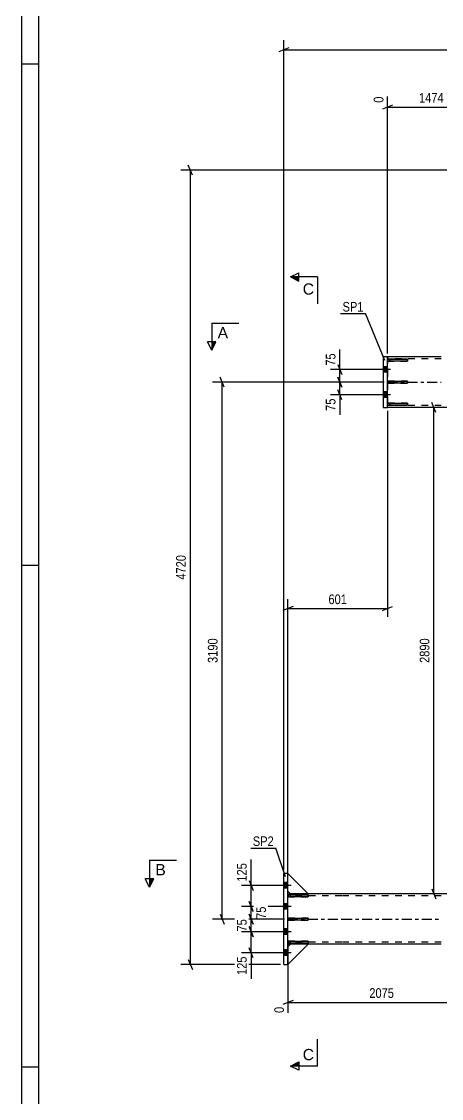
# Model space of a CAD drawing. Header units: millimetres. Extents: x -109 to 1080, y -501 to 340.
# Drawn here: x -109.2 to 15.6, y -212.8 to 107.1 of the extents above; entities that cross this region are included whole.
import ezdxf

# ---------------------------------------------------------------- set-up
doc = ezdxf.new("R2010")
doc.units = ezdxf.units.MM
doc.linetypes.add('DXK_LINE_DOT2', pattern=[3.9198, 1.9599, -1.9599])
doc.linetypes.add('DXK_LINE_DOT3', pattern=[5.9187, 2.979, -0.9799, 0.9799, -0.9799])
doc.styles.add('Arial', font='ARIAL.TTF', dxfattribs={"height": 0.2})
doc.styles.add('Arial Narrow', font='ARIALN.TTF', dxfattribs={"height": 0.2})

# ---------------------------------------------------------------- blocks, each defined once
blk = doc.blocks.new('Unknown-389666448-1162')
at = {"color": 5, "linetype": 'Continuous'}
for p, q in [((-109.17, 339.51), (-109.17, -501.49)), ((-104.17, 334.51), (-104.17, -496.49)), ((-104.17, 94.51), (-109.17, 94.51)), ((-104.17, -54.49), (-109.17, -54.49)), ((-104.17, -203.49), (-109.17, -203.49))]:
    blk.add_line(p, q, dxfattribs=at)
blk = doc.blocks.new('Part-389666448-1448 - 1389')
at = {"color": 2, "linetype": 'Continuous'}
for p, q in [((15.52, 7.5), (-0.48, 7.5)), ((15.52, -7.5), (-0.48, -7.5))]:
    blk.add_line(p, q, dxfattribs=at)
at = {"color": 7, "linetype": 'DXK_LINE_DOT2'}
for p, q in [((-0.48, 7.5), (-0.48, -7.5)), ((15.52, 6.9), (-0.48, 6.9)), ((15.52, -6.9), (-0.48, -6.9))]:
    blk.add_line(p, q, dxfattribs=at)
at = {"color": 7, "linetype": 'DXK_LINE_DOT3'}
blk.add_line((-0.48, 0), (15.52, 0), dxfattribs=at)
blk = doc.blocks.new('Part-389666448-1433 - 1389')
at = {"color": 2, "linetype": 'Continuous'}
for p, q in [((-30.03, -152), (-29.28, -152)), ((-14.03, -152), (-24.03, -152)), ((15.52, -152), (-13.93, -152)), ((-30.03, -167), (-29.28, -167)), ((-14.03, -167), (-24.03, -167)), ((15.52, -167), (-13.93, -167))]:
    blk.add_line(p, q, dxfattribs=at)
at = {"color": 7, "linetype": 'DXK_LINE_DOT2'}
for p, q in [((-30.03, -167), (-30.03, -152)), ((-14.03, -152.6), (-30.03, -152.6)), ((-24.03, -152), (-29.28, -152)), ((15.52, -152.6), (-13.93, -152.6)), ((-14.03, -166.4), (-30.03, -166.4)), ((-24.03, -167), (-29.28, -167)), ((15.52, -166.4), (-13.93, -166.4))]:
    blk.add_line(p, q, dxfattribs=at)
at = {"color": 7, "linetype": 'DXK_LINE_DOT3'}
for p, q in [((-30.03, -159.5), (-14.03, -159.5)), ((-13.93, -159.5), (15.52, -159.5))]:
    blk.add_line(p, q, dxfattribs=at)
blk = doc.blocks.new('Part-389666448-1449 - 1389')
at = {"color": 7, "linetype": 'DXK_LINE_DOT2'}
for p, q in [((5.52, -6.28), (-0.48, -6.28)), ((-0.48, -6.28), (-0.48, -6.88)), ((0.27, -6.88), (0.27, -6.28)), ((5.52, -6.88), (5.52, -6.28)), ((-0.48, -6.88), (5.52, -6.88))]:
    blk.add_line(p, q, dxfattribs=at)
blk = doc.blocks.new('Part-389666448-1450 - 1389')
at = {"color": 7, "linetype": 'DXK_LINE_DOT2'}
for p, q in [((5.52, 6.87), (-0.48, 6.87)), ((-0.48, 6.87), (-0.48, 6.27)), ((0.27, 6.87), (0.27, 6.27)), ((5.52, 6.27), (5.52, 6.87)), ((-0.48, 6.27), (5.52, 6.27))]:
    blk.add_line(p, q, dxfattribs=at)
blk = doc.blocks.new('Part-389666448-1451 - 1389')
at = {"color": 7, "linetype": 'DXK_LINE_DOT2'}
for p, q in [((5.52, 0.3), (-0.48, 0.3)), ((-0.48, 0.3), (-0.48, -0.3)), ((0.27, -0.3), (0.27, 0.3)), ((5.52, -0.3), (5.52, 0.3)), ((-0.48, -0.3), (5.52, -0.3))]:
    blk.add_line(p, q, dxfattribs=at)
blk = doc.blocks.new('Part-389666448-1452 - 1389')
at = {"color": 2, "linetype": 'Continuous'}
for p, q in [((-0.48, -6.88), (-0.48, -6.28)), ((-0.48, -6.28), (5.52, -6.28)), ((5.52, -6.28), (5.52, -6.88)), ((5.52, -6.88), (-0.48, -6.88))]:
    blk.add_line(p, q, dxfattribs=at)
at = {"color": 7, "linetype": 'DXK_LINE_DOT2'}
blk.add_line((0.27, -6.88), (0.27, -6.28), dxfattribs=at)
blk = doc.blocks.new('Part-389666448-1453 - 1389')
at = {"color": 2, "linetype": 'Continuous'}
for p, q in [((-0.48, 6.87), (5.52, 6.87)), ((-0.48, 6.87), (-0.48, 6.27)), ((5.52, 6.87), (5.52, 6.27)), ((5.52, 6.27), (-0.48, 6.27))]:
    blk.add_line(p, q, dxfattribs=at)
at = {"color": 7, "linetype": 'DXK_LINE_DOT2'}
blk.add_line((0.27, 6.27), (0.27, 6.87), dxfattribs=at)
blk = doc.blocks.new('Part-389666448-1475 - 1389')
at = {"color": 2, "linetype": 'Continuous'}
for p, q in [((-31.28, -173), (-31.28, -146)), ((-30.03, -146), (-31.28, -146)), ((-30.03, -173), (-30.03, -146)), ((-31.28, -173), (-30.03, -173))]:
    blk.add_line(p, q, dxfattribs=at)
blk = doc.blocks.new('Part-389666448-1623 - 1389')
at = {"color": 7, "linetype": 'DXK_LINE_DOT2'}
for p, q in [((-29.28, -167), (-30.03, -167.75)), ((-30.03, -173), (-24.03, -167)), ((-30.03, -167.75), (-30.03, -173)), ((-24.03, -167), (-29.28, -167))]:
    blk.add_line(p, q, dxfattribs=at)
blk = doc.blocks.new('Part-389666448-1490 - 1389')
at = {"color": 2, "linetype": 'Continuous'}
for p, q in [((-1.73, 7.5), (-1.73, -7.5)), ((-0.48, 7.5), (-1.73, 7.5)), ((-0.48, -7.5), (-0.48, 7.5)), ((-1.73, -7.5), (-0.48, -7.5))]:
    blk.add_line(p, q, dxfattribs=at)
blk = doc.blocks.new('Part-389666448-1624 - 1389')
at = {"color": 2, "linetype": 'Continuous'}
for p, q in [((-29.28, -167), (-30.03, -167.75)), ((-30.03, -173), (-24.03, -167)), ((-24.03, -167), (-29.28, -167))]:
    blk.add_line(p, q, dxfattribs=at)
at = {"color": 7, "linetype": 'DXK_LINE_DOT2'}
blk.add_line((-30.03, -173), (-30.03, -167.75), dxfattribs=at)
blk = doc.blocks.new('Part-389666448-1625 - 1389')
at = {"color": 7, "linetype": 'DXK_LINE_DOT2'}
for p, q in [((-30.03, -151.25), (-30.03, -146)), ((-30.03, -146), (-24.03, -152)), ((-29.28, -152), (-30.03, -151.25)), ((-24.03, -152), (-29.28, -152))]:
    blk.add_line(p, q, dxfattribs=at)
blk = doc.blocks.new('Part-389666448-1626 - 1389')
at = {"color": 2, "linetype": 'Continuous'}
for p, q in [((-30.03, -146), (-24.03, -152)), ((-29.28, -152), (-30.03, -151.25)), ((-24.03, -152), (-29.28, -152))]:
    blk.add_line(p, q, dxfattribs=at)
at = {"color": 7, "linetype": 'DXK_LINE_DOT2'}
blk.add_line((-30.03, -151.25), (-30.03, -146), dxfattribs=at)
blk = doc.blocks.new('Part-389666448-1627 - 1389')
at = {"color": 2, "linetype": 'Continuous'}
for p, q in [((-30.03, -159.8), (-30.03, -159.2)), ((-30.03, -159.2), (-24.03, -159.2)), ((-24.03, -159.8), (-30.03, -159.8)), ((-24.03, -159.2), (-24.03, -159.8))]:
    blk.add_line(p, q, dxfattribs=at)
at = {"color": 7, "linetype": 'DXK_LINE_DOT2'}
blk.add_line((-29.28, -159.8), (-29.28, -159.2), dxfattribs=at)
blk = doc.blocks.new('Part-389666448-1628 - 1389')
at = {"color": 2, "linetype": 'Continuous'}
for p, q in [((-30.03, -166.68), (-30.03, -166.08)), ((-30.03, -166.08), (-24.03, -166.08)), ((-24.03, -166.08), (-24.03, -166.68)), ((-24.03, -166.68), (-30.03, -166.68))]:
    blk.add_line(p, q, dxfattribs=at)
at = {"color": 7, "linetype": 'DXK_LINE_DOT2'}
blk.add_line((-29.28, -166.68), (-29.28, -166.08), dxfattribs=at)
blk = doc.blocks.new('Part-389666448-1629 - 1389')
at = {"color": 2, "linetype": 'Continuous'}
for p, q in [((-30.03, -152.93), (-30.03, -152.33)), ((-30.03, -152.33), (-24.03, -152.33)), ((-24.03, -152.93), (-30.03, -152.93)), ((-24.03, -152.33), (-24.03, -152.93))]:
    blk.add_line(p, q, dxfattribs=at)
at = {"color": 7, "linetype": 'DXK_LINE_DOT2'}
blk.add_line((-29.28, -152.93), (-29.28, -152.33), dxfattribs=at)
blk = doc.blocks.new('Part-389666448-1630 - 1389')
at = {"color": 7, "linetype": 'DXK_LINE_DOT2'}
for p, q in [((-24.03, -159.2), (-30.03, -159.2)), ((-30.03, -159.2), (-30.03, -159.8)), ((-30.03, -159.8), (-24.03, -159.8)), ((-29.28, -159.8), (-29.28, -159.2)), ((-24.03, -159.8), (-24.03, -159.2))]:
    blk.add_line(p, q, dxfattribs=at)
blk = doc.blocks.new('Part-389666448-1631 - 1389')
at = {"color": 7, "linetype": 'DXK_LINE_DOT2'}
for p, q in [((-24.03, -166.08), (-30.03, -166.08)), ((-30.03, -166.08), (-30.03, -166.68)), ((-29.28, -166.68), (-29.28, -166.08)), ((-24.03, -166.68), (-24.03, -166.08)), ((-30.03, -166.68), (-24.03, -166.68))]:
    blk.add_line(p, q, dxfattribs=at)
blk = doc.blocks.new('Part-389666448-1632 - 1389')
at = {"color": 7, "linetype": 'DXK_LINE_DOT2'}
for p, q in [((-24.03, -152.33), (-30.03, -152.33)), ((-30.03, -152.33), (-30.03, -152.93)), ((-30.03, -152.93), (-24.03, -152.93)), ((-29.28, -152.93), (-29.28, -152.33)), ((-24.03, -152.93), (-24.03, -152.33))]:
    blk.add_line(p, q, dxfattribs=at)
blk = doc.blocks.new('Part-389666448-1677 - 1389')
at = {"color": 2, "linetype": 'Continuous'}
for p, q in [((-0.48, -0.3), (-0.48, 0.3)), ((-0.48, 0.3), (5.52, 0.3)), ((5.52, 0.3), (5.52, -0.3)), ((5.52, -0.3), (-0.48, -0.3))]:
    blk.add_line(p, q, dxfattribs=at)
at = {"color": 7, "linetype": 'DXK_LINE_DOT2'}
blk.add_line((0.27, -0.3), (0.27, 0.3), dxfattribs=at)
blk = doc.blocks.new('Bolt-389666448-1684 - 1389')
at = {"linetype": 'Continuous'}
for points in [[(-1.73, 4.57), (-1.73, 2.92), (-0.48, 2.92), (-0.48, 4.57)], [(-1.73, 4.57), (-1.73, 2.92), (-0.48, 2.92), (-0.48, 4.57)], [(-1.73, -2.92), (-1.73, -4.57), (-0.48, -4.57), (-0.48, -2.92)], [(-1.73, -2.92), (-1.73, -4.57), (-0.48, -4.57), (-0.48, -2.92)]]:
    blk.add_hatch(color=1, dxfattribs=at).paths.add_polyline_path(points)
at = {"color": 1, "linetype": 'Continuous'}
for p, q in [((0.47, 3.75), (-5.48, 3.75)), ((0.47, 3.75), (-5.48, 3.75)), ((-0.48, 4.57), (-1.73, 4.57)), ((-0.48, 4.57), (-1.73, 4.57)), ((-0.48, 2.92), (-1.73, 2.92)), ((-0.48, 2.92), (-1.73, 2.92)), ((-0.48, -2.92), (-1.73, -2.92)), ((-0.48, -2.92), (-1.73, -2.92)), ((0.47, -3.75), (-5.48, -3.75)), ((0.47, -3.75), (-5.48, -3.75)), ((-0.48, -4.57), (-1.73, -4.57)), ((-0.48, -4.57), (-1.73, -4.57))]:
    blk.add_line(p, q, dxfattribs=at)
blk = doc.blocks.new('Bolt-389666448-1685 - 1389')
at = {"linetype": 'Continuous'}
for points in [[(-31.28, -148.68), (-31.28, -150.33), (-30.03, -150.33), (-30.03, -148.68)], [(-31.28, -148.68), (-31.28, -150.33), (-30.03, -150.33), (-30.03, -148.68)], [(-31.28, -148.68), (-31.28, -150.33), (-30.03, -150.33), (-30.03, -148.68)], [(-31.28, -154.93), (-31.28, -156.58), (-30.03, -156.58), (-30.03, -154.93)], [(-31.28, -154.93), (-31.28, -156.58), (-30.03, -156.58), (-30.03, -154.93)], [(-31.28, -162.43), (-31.28, -164.08), (-30.03, -164.08), (-30.03, -162.43)], [(-31.28, -162.43), (-31.28, -164.08), (-30.03, -164.08), (-30.03, -162.43)], [(-31.28, -168.68), (-31.28, -170.33), (-30.03, -170.33), (-30.03, -168.68)], [(-31.28, -168.68), (-31.28, -170.33), (-30.03, -170.33), (-30.03, -168.68)], [(-31.28, -168.68), (-31.28, -170.33), (-30.03, -170.33), (-30.03, -168.68)]]:
    blk.add_hatch(color=1, dxfattribs=at).paths.add_polyline_path(points)
at = {"color": 1, "linetype": 'Continuous'}
for p, q in [((-29.08, -149.5), (-35.03, -149.5)), ((-29.08, -149.5), (-35.03, -149.5)), ((-29.08, -149.5), (-35.03, -149.5)), ((-30.03, -148.68), (-31.28, -148.68)), ((-30.03, -148.68), (-31.28, -148.68)), ((-30.03, -148.68), (-31.28, -148.68)), ((-30.03, -150.33), (-31.28, -150.33)), ((-30.03, -150.33), (-31.28, -150.33)), ((-30.03, -150.33), (-31.28, -150.33)), ((-29.08, -155.75), (-35.03, -155.75)), ((-29.08, -155.75), (-35.03, -155.75)), ((-30.03, -154.93), (-31.28, -154.93)), ((-30.03, -154.93), (-31.28, -154.93)), ((-30.03, -156.58), (-31.28, -156.58)), ((-30.03, -156.58), (-31.28, -156.58)), ((-30.03, -162.43), (-31.28, -162.43)), ((-30.03, -162.43), (-31.28, -162.43)), ((-29.08, -163.25), (-35.03, -163.25)), ((-29.08, -163.25), (-35.03, -163.25)), ((-30.03, -164.08), (-31.28, -164.08)), ((-30.03, -164.08), (-31.28, -164.08)), ((-29.08, -169.5), (-35.03, -169.5)), ((-29.08, -169.5), (-35.03, -169.5)), ((-29.08, -169.5), (-35.03, -169.5)), ((-30.03, -168.68), (-31.28, -168.68)), ((-30.03, -168.68), (-31.28, -168.68)), ((-30.03, -168.68), (-31.28, -168.68)), ((-30.03, -170.33), (-31.28, -170.33)), ((-30.03, -170.33), (-31.28, -170.33)), ((-30.03, -170.33), (-31.28, -170.33))]:
    blk.add_line(p, q, dxfattribs=at)
blk = doc.blocks.new('StraightDimension-389666448-16417 - 1389')
at = {"color": 7, "linetype": 'Continuous'}
for p, q in [((-29.78, 99.35), (-32.78, 98.15)), ((-31.28, -145), (-31.28, 101.6)), ((-31.28, 98.75), (672.45, 98.75))]:
    blk.add_line(p, q, dxfattribs=at)
blk = doc.blocks.new('StraightDimension-389666448-1840 - 1389')
at = {"color": 7, "linetype": 'Continuous'}
for p, q in [((13.93, -9), (12.73, -6)), ((24.62, -7.5), (10.48, -7.5)), ((13.33, -152), (13.33, -7.5)), ((24.62, -152), (10.48, -152)), ((12.73, -150.5), (13.93, -153.5))]:
    blk.add_line(p, q, dxfattribs=at)
at = {"color": 0}
blk.add_wipeout([(12.58, -75.49), (8.38, -75.49), (8.38, -84.01), (12.58, -84.01)], dxfattribs=at)
at = {"color": 3, "style": 'Arial Narrow'}
blk.add_text('2890', height=2.863, rotation=90.0002, dxfattribs=at).set_placement((11.98, -83.41))
blk = doc.blocks.new('StraightDimension-389666448-1914 - 1389')
at = {"color": 7, "linetype": 'Continuous'}
for p, q in [((-49, -1.5), (-50.2, 1.5)), ((-1.48, 0), (-52.45, 0)), ((-49.6, -159.5), (-49.6, 0)), ((-31.03, -159.5), (-52.45, -159.5)), ((-50.2, -158), (-49, -161))]:
    blk.add_line(p, q, dxfattribs=at)
at = {"color": 0}
blk.add_wipeout([(-50.35, -75.49), (-54.55, -75.49), (-54.55, -84.01), (-50.35, -84.01)], dxfattribs=at)
at = {"color": 3, "style": 'Arial Narrow'}
blk.add_text('3190', height=2.863, rotation=90.0002, dxfattribs=at).set_placement((-50.95, -83.41))
blk = doc.blocks.new('StraightDimension-389666448-2359 - 1389')
at = {"color": 7, "linetype": 'Continuous'}
for p, q in [((25.62, -6.5), (25.62, 94.83)), ((-0.48, 8.5), (-0.48, 84.84)), ((1.02, 82.31), (-1.98, 81.11)), ((-0.48, 81.71), (25.62, 81.71)), ((24.12, 81.11), (27.12, 82.31))]:
    blk.add_line(p, q, dxfattribs=at)
at = {"color": 0, "linetype": 'Continuous'}
for points in [[(25.02, 95.43), (20.82, 95.43), (20.82, 86.91), (25.02, 86.91)], [(-1.08, 85.44), (-5.28, 85.44), (-5.28, 82.41), (-1.08, 82.41)]]:
    blk.add_wipeout(points, dxfattribs=at)
at = {"color": 0}
blk.add_wipeout([(16.82, 82.46), (16.82, 86.66), (8.31, 86.66), (8.31, 82.46)], dxfattribs=at)
at = {"color": 3, "linetype": 'Continuous', "style": 'Arial Narrow'}
for s, height, p in [('1474', 2.863, (24.42, 87.51)), ('0', 2.86, (-1.68, 83.01))]:
    blk.add_text(s, height=height, rotation=90.0002, dxfattribs=at).set_placement(p)
at = {"color": 3, "style": 'Arial Narrow'}
blk.add_text('1474', height=2.863, dxfattribs=at).set_placement((8.91, 83.06))
blk = doc.blocks.new('StraightDimension-389666448-28033 - 1389')
at = {"color": 7, "linetype": 'Continuous'}
for p, q in [((-15.18, 1.5), (-13.98, -1.5)), ((-1.48, 0), (-17.43, 0)), ((-13.98, -5.25), (-15.18, -2.25)), ((-14.58, -3.75), (-14.58, 0)), ((-5.58, -3.75), (-17.43, -3.75))]:
    blk.add_line(p, q, dxfattribs=at)
at = {"color": 0}
blk.add_wipeout([(-15.33, -4.27), (-19.53, -4.27), (-19.53, -9.13), (-15.33, -9.13)], dxfattribs=at)
at = {"color": 7, "linetype": 'Continuous'}
blk.add_line((-14.58, -3.75), (-14.58, -9.66), dxfattribs=at)
blk.add_line((-14.58, -3.75), (-14.58, -9.66), dxfattribs=at)
at = {"color": 3, "style": 'Arial Narrow'}
blk.add_text('75', height=2.863, rotation=90.0002, dxfattribs=at).set_placement((-15.93, -8.53))
blk = doc.blocks.new('StraightDimension-389666448-13246 - 1389')
at = {"color": 7, "linetype": 'Continuous'}
for p, q in [((-0.48, -8.5), (-0.48, -69.68)), ((-28.53, -66.68), (-31.53, -67.88)), ((-30.03, -151), (-30.03, -64.43)), ((-1.98, -67.88), (1.02, -66.68)), ((-30.03, -67.28), (-0.48, -67.28))]:
    blk.add_line(p, q, dxfattribs=at)
at = {"color": 0}
blk.add_wipeout([(-11.92, -66.53), (-11.92, -62.33), (-18.6, -62.33), (-18.6, -66.53)], dxfattribs=at)
at = {"color": 3, "style": 'Arial Narrow'}
blk.add_text('601', height=2.863, dxfattribs=at).set_placement((-18, -65.93))
blk = doc.blocks.new('StraightDimension-389666448-13301 - 1389')
at = {"color": 7, "linetype": 'Continuous'}
for p, q in [((-58.43, 61.5), (-59.63, 64.5)), ((171.85, 63), (-61.88, 63)), ((-59.03, -173), (-59.03, 63)), ((-59.63, -171.5), (-58.43, -174.5)), ((-32.28, -173), (-61.88, -173))]:
    blk.add_line(p, q, dxfattribs=at)
at = {"color": 0}
blk.add_wipeout([(-59.78, -50.75), (-63.98, -50.75), (-63.98, -59.26), (-59.78, -59.26)], dxfattribs=at)
at = {"color": 3, "style": 'Arial Narrow'}
blk.add_text('4720', height=2.863, rotation=90.0002, dxfattribs=at).set_placement((-60.38, -58.66))
blk = doc.blocks.new('StraightDimension-389666448-21963 - 1389')
at = {"color": 7, "linetype": 'Continuous'}
for p, q in [((25.62, -153), (25.62, -192.88)), ((-30.03, -168), (-30.03, -187.39)), ((-28.53, -183.66), (-31.53, -184.86)), ((-30.03, -184.26), (25.62, -184.26)), ((24.12, -184.86), (27.12, -183.66))]:
    blk.add_line(p, q, dxfattribs=at)
at = {"color": 0}
blk.add_wipeout([(2.05, -183.51), (2.05, -179.31), (-6.46, -179.31), (-6.46, -183.51)], dxfattribs=at)
at = {"color": 0, "linetype": 'Continuous'}
for points in [[(-30.63, -184.96), (-34.83, -184.96), (-34.83, -187.99), (-30.63, -187.99)], [(25.02, -184.96), (20.82, -184.96), (20.82, -193.48), (25.02, -193.48)]]:
    blk.add_wipeout(points, dxfattribs=at)
at = {"color": 3, "style": 'Arial Narrow'}
blk.add_text('2075', height=2.863, dxfattribs=at).set_placement((-5.86, -182.91))
at = {"color": 3, "linetype": 'Continuous', "style": 'Arial Narrow'}
for s, height, p in [('0', 2.86, (-31.23, -187.39)), ('2075', 2.863, (24.42, -192.88))]:
    blk.add_text(s, height=height, rotation=90.0002, dxfattribs=at).set_placement(p)
blk = doc.blocks.new('StraightDimension-389666448-28032 - 1389')
at = {"color": 7, "linetype": 'Continuous'}
for p, q in [((-4.54, 3.75), (-17.43, 3.75)), ((-15.18, 5.25), (-13.98, 2.25)), ((-14.58, 0), (-14.58, 3.75)), ((-13.98, -1.5), (-15.18, 1.5)), ((-1.48, 0), (-17.43, 0))]:
    blk.add_line(p, q, dxfattribs=at)
at = {"color": 0}
blk.add_wipeout([(-15.33, 9.13), (-19.53, 9.13), (-19.53, 4.28), (-15.33, 4.28)], dxfattribs=at)
at = {"color": 7, "linetype": 'Continuous'}
blk.add_line((-14.58, 3.75), (-14.58, 9.66), dxfattribs=at)
blk.add_line((-14.58, 3.75), (-14.58, 9.66), dxfattribs=at)
at = {"color": 3, "style": 'Arial Narrow'}
blk.add_text('75', height=2.863, rotation=90.0002, dxfattribs=at).set_placement((-15.93, 4.88))
blk = doc.blocks.new('StraightDimension-389666448-28067 - 1389')
at = {"color": 7, "linetype": 'Continuous'}
for p, q in [((-34.78, -149.5), (-43.79, -149.5)), ((-41.54, -148), (-40.34, -151)), ((-40.94, -155.75), (-40.94, -149.5)), ((-34.78, -155.75), (-43.79, -155.75)), ((-40.34, -157.25), (-41.54, -154.25))]:
    blk.add_line(p, q, dxfattribs=at)
at = {"color": 0}
blk.add_wipeout([(-41.69, -142.29), (-45.89, -142.29), (-45.89, -148.98), (-41.69, -148.98)], dxfattribs=at)
at = {"color": 7, "linetype": 'Continuous'}
blk.add_line((-40.94, -149.5), (-40.94, -141.77), dxfattribs=at)
blk.add_line((-40.94, -149.5), (-40.94, -141.77), dxfattribs=at)
at = {"color": 3, "style": 'Arial Narrow'}
blk.add_text('125', height=2.863, rotation=90.0002, dxfattribs=at).set_placement((-42.29, -148.38))
blk = doc.blocks.new('StraightDimension-389666448-28068 - 1389')
at = {"color": 7, "linetype": 'Continuous'}
for p, q in [((-34.78, -155.75), (-43.34, -155.75)), ((-41.54, -154.25), (-40.34, -157.25)), ((-40.94, -159.5), (-40.94, -155.75)), ((-31.03, -159.5), (-43.34, -159.5)), ((-40.34, -161), (-41.54, -158))]:
    blk.add_line(p, q, dxfattribs=at)
at = {"color": 0}
blk.add_wipeout([(-35.99, -155.2), (-40.19, -155.2), (-40.19, -160.05), (-35.99, -160.05)], dxfattribs=at)
at = {"color": 3, "style": 'Arial Narrow'}
blk.add_text('75', height=2.863, rotation=90.0002, dxfattribs=at).set_placement((-36.59, -159.45))
blk = doc.blocks.new('StraightDimension-389666448-28069 - 1389')
at = {"color": 7, "linetype": 'Continuous'}
for p, q in [((-31.03, -159.5), (-43.79, -159.5)), ((-41.54, -158), (-40.34, -161)), ((-40.94, -163.25), (-40.94, -159.5)), ((-40.34, -164.75), (-41.54, -161.75)), ((-34.78, -163.25), (-43.79, -163.25))]:
    blk.add_line(p, q, dxfattribs=at)
at = {"color": 0}
blk.add_wipeout([(-41.69, -158.95), (-45.89, -158.95), (-45.89, -163.8), (-41.69, -163.8)], dxfattribs=at)
at = {"color": 3, "style": 'Arial Narrow'}
blk.add_text('75', height=2.863, rotation=90.0002, dxfattribs=at).set_placement((-42.29, -163.2))
blk = doc.blocks.new('StraightDimension-389666448-28070 - 1389')
at = {"color": 7, "linetype": 'Continuous'}
for p, q in [((-41.54, -161.75), (-40.34, -164.75)), ((-34.78, -163.25), (-43.79, -163.25)), ((-40.94, -169.5), (-40.94, -163.25)), ((-34.78, -169.5), (-43.79, -169.5)), ((-40.34, -171), (-41.54, -168))]:
    blk.add_line(p, q, dxfattribs=at)
at = {"color": 0}
blk.add_wipeout([(-41.69, -170.03), (-45.89, -170.03), (-45.89, -176.71), (-41.69, -176.71)], dxfattribs=at)
at = {"color": 7, "linetype": 'Continuous'}
blk.add_line((-40.94, -169.5), (-40.94, -177.23), dxfattribs=at)
blk.add_line((-40.94, -169.5), (-40.94, -177.23), dxfattribs=at)
at = {"color": 3, "style": 'Arial Narrow'}
blk.add_text('125', height=2.863, rotation=90.0002, dxfattribs=at).set_placement((-42.29, -176.11))
blk = doc.blocks.new('Mark-389666448-1471 - 1389')
at = {"color": 0}
blk.add_wipeout([(-34.26, -137.8), (-34.26, -134.8), (-40.47, -134.8), (-40.47, -137.8)], dxfattribs=at)
blk.add_wipeout([(-34.26, -137.8), (-34.26, -134.8), (-40.47, -134.8), (-40.47, -137.8)], dxfattribs=at)
at = {"color": 30, "linetype": 'Continuous'}
for p in [(-41.07, -138.4), (-30.79, -146.93)]:
    blk.add_line(p, (-33.66, -138.4), dxfattribs=at)
at = {"color": 3, "style": 'Arial Narrow'}
blk.add_text('SP2', height=2.863, dxfattribs=at).set_placement((-40.47, -137.8))
blk = doc.blocks.new('SectionMark-389666448-2561 - 1389')
at = {"color": 6, "linetype": 'Continuous'}
for p, q in [((-29.28, 31.25), (-26.78, 32.5)), ((-21.28, 31.25), (-29.28, 31.25)), ((-21.28, -203.17), (-29.28, -203.17)), ((-26.78, -204.42), (-29.28, -203.17))]:
    blk.add_line(p, q, dxfattribs=at)
at = {"color": 0, "linetype": 'Continuous'}
for points in [[(-22.28, 26), (-22.28, 29.5), (-25.65, 29.5), (-25.65, 26)], [(-22.28, -201.42), (-22.28, -197.92), (-25.65, -197.92), (-25.65, -201.42)]]:
    blk.add_wipeout(points, dxfattribs=at)
at = {"linetype": 'Continuous'}
for points in [[(-26.78, 31.25), (-26.78, 30), (-29.28, 31.25)], [(-26.78, -201.92), (-26.78, -203.17), (-29.28, -203.17)]]:
    blk.add_hatch(color=6, dxfattribs=at).paths.add_polyline_path(points)
at = {"color": 6, "linetype": 'Continuous'}
for p, q in [((-26.78, 30), (-26.78, 32.5)), ((-29.28, 31.25), (-26.78, 30)), ((-21.28, 31.25), (-21.28, 23.25)), ((-21.28, -203.17), (-21.28, -195.17)), ((-29.28, -203.17), (-26.78, -201.92)), ((-26.78, -201.92), (-26.78, -204.42))]:
    blk.add_line(p, q, dxfattribs=at)
at = {"color": 3, "linetype": 'Continuous', "style": 'Arial'}
for p in [(-25.65, 26), (-25.65, -201.42)]:
    blk.add_text('C', height=3.34, dxfattribs=at).set_placement(p)
blk = doc.blocks.new('Mark-389666448-1486 - 1389')
at = {"color": 0}
blk.add_wipeout([(-7.6, 20.96), (-7.6, 23.96), (-13.81, 23.96), (-13.81, 20.96)], dxfattribs=at)
blk.add_wipeout([(-7.6, 20.96), (-7.6, 23.96), (-13.81, 23.96), (-13.81, 20.96)], dxfattribs=at)
at = {"color": 30, "linetype": 'Continuous'}
for p in [(-14.41, 20.36), (-1.3, 6.42)]:
    blk.add_line(p, (-7, 20.36), dxfattribs=at)
at = {"color": 3, "style": 'Arial Narrow'}
blk.add_text('SP1', height=2.863, dxfattribs=at).set_placement((-13.81, 20.96))
blk = doc.blocks.new('SectionMark-389666448-2559 - 1389')
at = {"color": 6, "linetype": 'Continuous'}
for p, q in [((-71.17, -142), (-71.17, -150)), ((-71.17, -150), (-72.42, -147.5))]:
    blk.add_line(p, q, dxfattribs=at)
at = {"color": 0, "linetype": 'Continuous'}
blk.add_wipeout([(-66.31, -146.5), (-66.31, -143), (-69.42, -143), (-69.42, -146.5)], dxfattribs=at)
at = {"linetype": 'Continuous'}
blk.add_hatch(color=6, dxfattribs=at).paths.add_polyline_path([(-71.17, -147.5), (-69.92, -147.5), (-71.17, -150)])
at = {"color": 6, "linetype": 'Continuous'}
for p, q in [((-71.17, -142), (-63.17, -142)), ((-69.92, -147.5), (-72.42, -147.5)), ((-71.17, -150), (-69.92, -147.5))]:
    blk.add_line(p, q, dxfattribs=at)
at = {"color": 3, "linetype": 'Continuous', "style": 'Arial'}
blk.add_text('B', height=3.34, dxfattribs=at).set_placement((-69.42, -146.5))
blk = doc.blocks.new('SectionMark-389666448-2567 - 1389')
at = {"color": 6, "linetype": 'Continuous'}
for p, q in [((-52.67, 17.5), (-52.67, 9.5)), ((-52.67, 9.5), (-53.92, 12))]:
    blk.add_line(p, q, dxfattribs=at)
at = {"color": 0, "linetype": 'Continuous'}
blk.add_wipeout([(-47.81, 13), (-47.81, 16.5), (-50.92, 16.5), (-50.92, 13)], dxfattribs=at)
at = {"linetype": 'Continuous'}
blk.add_hatch(color=6, dxfattribs=at).paths.add_polyline_path([(-52.67, 12), (-51.42, 12), (-52.67, 9.5)])
at = {"color": 6, "linetype": 'Continuous'}
for p, q in [((-52.67, 17.5), (-44.67, 17.5)), ((-51.42, 12), (-53.92, 12)), ((-52.67, 9.5), (-51.42, 12))]:
    blk.add_line(p, q, dxfattribs=at)
at = {"color": 3, "linetype": 'Continuous', "style": 'Arial'}
blk.add_text('A', height=3.34, dxfattribs=at).set_placement((-50.92, 13))

msp = doc.modelspace()

# ---------------------------------------------------------------- block references
for name in ['Unknown-389666448-1162', 'Part-389666448-1490 - 1389', 'Part-389666448-1448 - 1389', 'Part-389666448-1450 - 1389', 'Part-389666448-1453 - 1389', 'Bolt-389666448-1684 - 1389', 'Part-389666448-1451 - 1389', 'Part-389666448-1677 - 1389', 'Part-389666448-1449 - 1389', 'Part-389666448-1452 - 1389', 'Part-389666448-1475 - 1389', 'Part-389666448-1625 - 1389', 'Part-389666448-1626 - 1389', 'Bolt-389666448-1685 - 1389', 'Part-389666448-1433 - 1389', 'Part-389666448-1629 - 1389', 'Part-389666448-1632 - 1389', 'Part-389666448-1627 - 1389', 'Part-389666448-1630 - 1389', 'Part-389666448-1628 - 1389', 'Part-389666448-1631 - 1389', 'Part-389666448-1623 - 1389', 'Part-389666448-1624 - 1389']:
    msp.add_blockref(name, (0, 0))

# ---------------------------------------------------------------- next in the draw order: block references
msp.add_blockref('StraightDimension-389666448-16417 - 1389', (0, 0))

# ---------------------------------------------------------------- next in the draw order: block references
for name in ['StraightDimension-389666448-1914 - 1389', 'StraightDimension-389666448-1840 - 1389']:
    msp.add_blockref(name, (0, 0))

# ---------------------------------------------------------------- next in the draw order: block references
msp.add_blockref('StraightDimension-389666448-2359 - 1389', (0, 0))

# ---------------------------------------------------------------- next in the draw order: block references
msp.add_blockref('StraightDimension-389666448-28033 - 1389', (0, 0))

# ---------------------------------------------------------------- next in the draw order: block references
msp.add_blockref('StraightDimension-389666448-13246 - 1389', (0, 0))

# ---------------------------------------------------------------- next in the draw order: block references
msp.add_blockref('StraightDimension-389666448-13301 - 1389', (0, 0))

# ---------------------------------------------------------------- next in the draw order: block references
for name in ['StraightDimension-389666448-28032 - 1389', 'StraightDimension-389666448-21963 - 1389']:
    msp.add_blockref(name, (0, 0))

# ---------------------------------------------------------------- next in the draw order: block references
for name in ['Mark-389666448-1486 - 1389', 'StraightDimension-389666448-28067 - 1389']:
    msp.add_blockref(name, (0, 0))

# ---------------------------------------------------------------- next in the draw order: block references
for name in ['Mark-389666448-1471 - 1389', 'StraightDimension-389666448-28068 - 1389']:
    msp.add_blockref(name, (0, 0))

# ---------------------------------------------------------------- next in the draw order: block references
for name in ['SectionMark-389666448-2561 - 1389', 'StraightDimension-389666448-28069 - 1389']:
    msp.add_blockref(name, (0, 0))

# ---------------------------------------------------------------- next in the draw order: block references
for name in ['SectionMark-389666448-2567 - 1389', 'SectionMark-389666448-2559 - 1389', 'StraightDimension-389666448-28070 - 1389']:
    msp.add_blockref(name, (0, 0))

doc.saveas('drawing.dxf')
